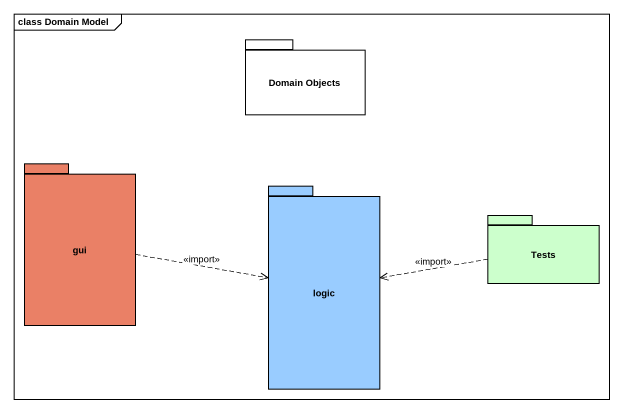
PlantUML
@startuml
mainframe class Domain Model
package "Domain Objects" as Domain_Objects {
}
package gui #EA8066 {
}
package logic #99CCFF {
}
package Tests #CCFFCC {
}
gui .right.> logic : <<import>>
Tests .left.> logic : <<import>>
@enduml
